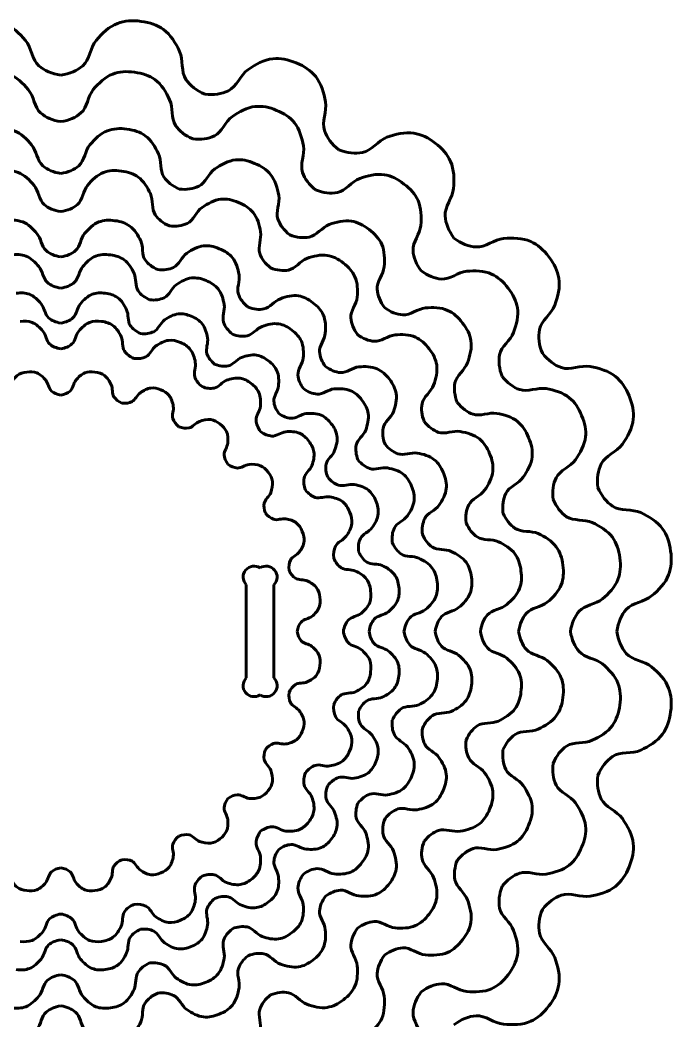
# Model space of a CAD drawing. Header units: millimetres. Extents: x -62 to 553, y -34 to 392.
# Drawn here: x 458.7 to 553.3, y 47.9 to 193 of the extents above; entities that cross this region are included whole.
import ezdxf

# ---------------------------------------------------------------- set-up
doc = ezdxf.new("R2010")
doc.units = ezdxf.units.MM
doc.linetypes.add('K5LT32768', pattern=[0])

msp = doc.modelspace()

# ---------------------------------------------------------------- linework, layer by layer
at = {"color": 30, "linetype": 'K5LT32768', "lineweight": 60, "true_color": 0xff8000}
for p, q in [((491.54, 97.615), (491.54, 111.125)), ((495.54, 111.125), (495.54, 97.615))]:
    msp.add_line(p, q, dxfattribs=at)
for centre, start, end in [((492.662, 112.248), 56.4451, 225), ((494.417, 112.248), 315, 123.5549), ((492.662, 96.493), 135, 303.5549), ((494.417, 96.493), 236.4451, 45)]:
    msp.add_arc(centre, 1.588, start, end, dxfattribs=at)
for points in [[(464.624, 185.041), (463.323, 185.238), (462.26, 185.693), (461.433, 186.406), (460.441, 187.263), (460.357, 189.048), (459.484, 190.093), (458.658, 191.08), (457.584, 192.12), (456.407, 192.56), (455.379, 192.945), (454.234, 193.044), (452.976, 192.84)], [(464.624, 185.041), (465.924, 185.238), (466.988, 185.693), (467.814, 186.406), (468.807, 187.263), (468.891, 189.048), (469.764, 190.093), (470.59, 191.08), (471.663, 192.12), (472.841, 192.56), (473.868, 192.945), (475.013, 193.044), (476.271, 192.84)], [(485.503, 182.292), (484.297, 182.819), (483.388, 183.534), (482.775, 184.437), (482.037, 185.521), (482.419, 187.267), (481.845, 188.502), (481.303, 189.67), (480.536, 190.952), (479.512, 191.682), (478.619, 192.319), (477.539, 192.712), (476.271, 192.84)], [(485.503, 182.292), (486.81, 182.146), (487.955, 182.311), (488.938, 182.785), (490.118, 183.356), (490.661, 185.059), (491.775, 185.841), (492.829, 186.582), (494.134, 187.308), (495.386, 187.429), (496.478, 187.534), (497.61, 187.334), (498.772, 186.811)], [(504.959, 174.233), (503.931, 175.054), (503.238, 175.98), (502.879, 177.011), (502.447, 178.249), (503.268, 179.837), (503.033, 181.178), (502.812, 182.446), (502.402, 183.883), (501.603, 184.854), (500.905, 185.7), (499.963, 186.359), (498.772, 186.811)], [(464.624, 178.313), (463.431, 178.494), (462.457, 178.911), (461.7, 179.564), (460.79, 180.35), (460.713, 181.986), (459.912, 182.943), (459.155, 183.849), (458.171, 184.802), (457.092, 185.205), (456.15, 185.557), (455.101, 185.649), (453.948, 185.462)], [(464.624, 178.313), (465.816, 178.494), (466.791, 178.911), (467.548, 179.564), (468.458, 180.35), (468.535, 181.986), (469.335, 182.943), (470.092, 183.849), (471.076, 184.802), (472.155, 185.205), (473.097, 185.557), (474.147, 185.649), (475.3, 185.462)], [(483.762, 175.793), (482.657, 176.277), (481.823, 176.932), (481.261, 177.759), (480.585, 178.753), (480.934, 180.354), (480.409, 181.485), (479.912, 182.556), (479.208, 183.731), (478.27, 184.4), (477.452, 184.984), (476.462, 185.344), (475.3, 185.462)], [(483.762, 175.793), (484.96, 175.66), (486.009, 175.81), (486.91, 176.245), (487.992, 176.768), (488.49, 178.329), (489.511, 179.047), (490.476, 179.725), (491.673, 180.391), (492.82, 180.501), (493.821, 180.598), (494.859, 180.414), (495.924, 179.935)], [(501.595, 168.407), (500.653, 169.159), (500.017, 170.008), (499.688, 170.952), (499.293, 172.087), (500.045, 173.543), (499.83, 174.772), (499.627, 175.935), (499.252, 177.252), (498.519, 178.141), (497.879, 178.917), (497.016, 179.521), (495.924, 179.935)], [(464.624, 170.789), (463.553, 170.952), (462.677, 171.326), (461.997, 171.913), (461.18, 172.618), (461.111, 174.089), (460.392, 174.948), (459.712, 175.761), (458.828, 176.617), (457.858, 176.98), (457.012, 177.296), (456.07, 177.378), (455.034, 177.21)], [(464.624, 170.789), (465.695, 170.952), (466.57, 171.326), (467.25, 171.913), (468.068, 172.618), (468.137, 174.089), (468.856, 174.948), (469.536, 175.761), (470.419, 176.617), (471.389, 176.98), (472.235, 177.296), (473.178, 177.378), (474.213, 177.21)], [(481.814, 168.526), (480.822, 168.96), (480.073, 169.549), (479.568, 170.292), (478.961, 171.184), (479.275, 172.622), (478.803, 173.639), (478.357, 174.6), (477.724, 175.656), (476.882, 176.257), (476.146, 176.781), (475.257, 177.105), (474.213, 177.21)], [(504.959, 174.233), (506.184, 173.754), (507.333, 173.616), (508.405, 173.82), (509.693, 174.066), (510.658, 175.57), (511.936, 176.038), (513.145, 176.48), (514.595, 176.844), (515.835, 176.637), (516.917, 176.455), (517.958, 175.969), (518.946, 175.164)], [(521.667, 161.413), (520.886, 162.472), (520.456, 163.546), (520.376, 164.634), (520.28, 165.942), (521.483, 167.264), (521.604, 168.62), (521.718, 169.902), (521.695, 171.396), (521.173, 172.54), (520.718, 173.539), (519.979, 174.419), (518.946, 175.164)], [(481.814, 168.526), (482.891, 168.406), (483.833, 168.541), (484.642, 168.932), (485.614, 169.402), (486.061, 170.804), (486.978, 171.448), (487.846, 172.058), (488.921, 172.656), (489.951, 172.755), (490.851, 172.842), (491.782, 172.677), (492.739, 172.246)], [(497.833, 161.891), (496.987, 162.567), (496.416, 163.329), (496.12, 164.177), (495.765, 165.197), (496.441, 166.505), (496.248, 167.609), (496.065, 168.653), (495.728, 169.836), (495.07, 170.635), (494.495, 171.332), (493.72, 171.874), (492.739, 172.246)], [(464.624, 165.25), (463.642, 165.399), (462.84, 165.742), (462.216, 166.28), (461.467, 166.927), (461.404, 168.274), (460.745, 169.062), (460.121, 169.807), (459.311, 170.592), (458.423, 170.924), (457.647, 171.214), (456.783, 171.289), (455.834, 171.136)], [(464.624, 165.25), (465.605, 165.399), (466.408, 165.742), (467.031, 166.28), (467.78, 166.927), (467.844, 168.274), (468.503, 169.062), (469.126, 169.807), (469.936, 170.592), (470.825, 170.924), (471.6, 171.214), (472.464, 171.289), (473.414, 171.136)], [(480.38, 163.175), (479.471, 163.573), (478.785, 164.113), (478.322, 164.794), (477.765, 165.612), (478.053, 166.93), (477.62, 167.862), (477.211, 168.743), (476.632, 169.711), (475.859, 170.262), (475.185, 170.742), (474.37, 171.039), (473.414, 171.136)], [(501.595, 168.407), (502.718, 167.967), (503.771, 167.841), (504.753, 168.028), (505.934, 168.253), (506.819, 169.632), (507.99, 170.061), (509.099, 170.466), (510.427, 170.8), (511.564, 170.609), (512.556, 170.444), (513.51, 169.998), (514.415, 169.26)], [(516.909, 156.656), (516.194, 157.627), (515.8, 158.611), (515.726, 159.608), (515.638, 160.807), (516.741, 162.018), (516.852, 163.261), (516.957, 164.437), (516.935, 165.806), (516.457, 166.855), (516.04, 167.77), (515.362, 168.577), (514.415, 169.26)], [(480.38, 163.175), (481.367, 163.065), (482.231, 163.189), (482.973, 163.547), (483.864, 163.978), (484.274, 165.263), (485.114, 165.854), (485.909, 166.412), (486.895, 166.961), (487.839, 167.052), (488.663, 167.131), (489.517, 166.98), (490.394, 166.586)], [(495.063, 157.093), (494.288, 157.713), (493.765, 158.412), (493.494, 159.19), (493.168, 160.124), (493.787, 161.323), (493.61, 162.334), (493.443, 163.292), (493.134, 164.376), (492.53, 165.108), (492.004, 165.747), (491.293, 166.244), (490.394, 166.586)], [(464.624, 158.688), (463.748, 158.821), (463.032, 159.128), (462.476, 159.608), (461.807, 160.185), (461.751, 161.387), (461.163, 162.09), (460.607, 162.755), (459.884, 163.455), (459.091, 163.752), (458.399, 164.01), (457.628, 164.077), (456.781, 163.94)], [(464.624, 158.688), (465.5, 158.821), (466.216, 159.128), (466.772, 159.608), (467.44, 160.185), (467.497, 161.387), (468.085, 162.09), (468.641, 162.755), (469.364, 163.455), (470.157, 163.752), (470.848, 164.01), (471.619, 164.077), (472.466, 163.94)], [(478.682, 156.838), (477.871, 157.193), (477.258, 157.674), (476.845, 158.282), (476.349, 159.012), (476.606, 160.188), (476.22, 161.019), (475.855, 161.805), (475.338, 162.668), (474.648, 163.16), (474.047, 163.589), (473.32, 163.853), (472.466, 163.94)], [(497.833, 161.891), (498.842, 161.496), (499.787, 161.383), (500.67, 161.551), (501.73, 161.753), (502.525, 162.992), (503.578, 163.377), (504.573, 163.741), (505.767, 164.04), (506.788, 163.869), (507.679, 163.72), (508.536, 163.32), (509.349, 162.657)], [(511.589, 151.335), (510.947, 152.208), (510.592, 153.092), (510.527, 153.988), (510.447, 155.064), (511.438, 156.153), (511.537, 157.269), (511.632, 158.325), (511.612, 159.555), (511.183, 160.497), (510.808, 161.319), (510.2, 162.043), (509.349, 162.657)], [(521.667, 161.413), (522.726, 160.633), (523.8, 160.203), (524.888, 160.123), (526.195, 160.026), (527.517, 161.23), (528.873, 161.35), (530.156, 161.465), (531.65, 161.441), (532.794, 160.92), (533.792, 160.465), (534.672, 159.726), (535.417, 158.692)], [(478.682, 156.838), (479.563, 156.739), (480.334, 156.85), (480.995, 157.17), (481.79, 157.554), (482.156, 158.7), (482.906, 159.227), (483.615, 159.726), (484.494, 160.215), (485.337, 160.296), (486.072, 160.367), (486.834, 160.232), (487.617, 159.88)], [(491.783, 151.411), (491.091, 151.964), (490.624, 152.588), (490.382, 153.281), (490.092, 154.115), (490.644, 155.185), (490.486, 156.087), (490.337, 156.941), (490.061, 157.909), (489.523, 158.562), (489.053, 159.132), (488.419, 159.576), (487.617, 159.88)], [(464.624, 154.158), (463.821, 154.28), (463.165, 154.561), (462.655, 155.001), (462.042, 155.53), (461.99, 156.632), (461.451, 157.276), (460.942, 157.886), (460.279, 158.527), (459.552, 158.799), (458.918, 159.036), (458.212, 159.098), (457.435, 158.972)], [(464.624, 154.158), (465.427, 154.28), (466.083, 154.561), (466.593, 155.001), (467.205, 155.53), (467.257, 156.632), (467.796, 157.276), (468.306, 157.886), (468.968, 158.527), (469.695, 158.799), (470.329, 159.036), (471.036, 159.098), (471.812, 158.972)], [(477.51, 152.462), (476.766, 152.787), (476.205, 153.228), (475.826, 153.785), (475.371, 154.455), (475.606, 155.532), (475.253, 156.294), (474.918, 157.015), (474.444, 157.806), (473.812, 158.257), (473.261, 158.65), (472.595, 158.892), (471.812, 158.972)], [(495.063, 157.093), (495.988, 156.732), (496.855, 156.628), (497.664, 156.782), (498.636, 156.967), (499.364, 158.103), (500.329, 158.455), (501.241, 158.789), (502.335, 159.064), (503.271, 158.907), (504.088, 158.771), (504.874, 158.404), (505.619, 157.796)], [(534.487, 144.706), (534.007, 145.931), (533.87, 147.079), (534.074, 148.151), (534.319, 149.439), (535.824, 150.404), (536.291, 151.683), (536.734, 152.892), (537.098, 154.341), (536.89, 155.581), (536.709, 156.664), (536.223, 157.705), (535.417, 158.692)], [(507.672, 147.419), (507.083, 148.218), (506.759, 149.028), (506.698, 149.85), (506.626, 150.836), (507.534, 151.834), (507.625, 152.857), (507.711, 153.825), (507.693, 154.952), (507.3, 155.816), (506.956, 156.569), (506.399, 157.233), (505.619, 157.796)], [(477.51, 152.462), (478.317, 152.372), (479.023, 152.473), (479.63, 152.766), (480.358, 153.118), (480.694, 154.169), (481.381, 154.652), (482.031, 155.109), (482.837, 155.558), (483.61, 155.632), (484.284, 155.697), (484.982, 155.573), (485.699, 155.251)], [(516.909, 156.656), (517.88, 155.941), (518.864, 155.546), (519.862, 155.473), (521.06, 155.385), (522.272, 156.487), (523.515, 156.598), (524.69, 156.703), (526.06, 156.681), (527.108, 156.203), (528.024, 155.786), (528.83, 155.109), (529.513, 154.162)], [(489.518, 147.488), (488.883, 147.995), (488.455, 148.566), (488.234, 149.202), (487.968, 149.966), (488.474, 150.947), (488.329, 151.774), (488.193, 152.557), (487.94, 153.444), (487.446, 154.043), (487.016, 154.565), (486.434, 154.972), (485.699, 155.251)], [(528.66, 141.342), (528.221, 142.465), (528.094, 143.517), (528.282, 144.5), (528.507, 145.68), (529.886, 146.565), (530.314, 147.737), (530.72, 148.845), (531.053, 150.174), (530.863, 151.31), (530.697, 152.302), (530.251, 153.257), (529.513, 154.162)], [(464.624, 149.092), (463.903, 149.202), (463.313, 149.454), (462.855, 149.849), (462.305, 150.324), (462.258, 151.314), (461.774, 151.893), (461.316, 152.44), (460.721, 153.017), (460.068, 153.261), (459.499, 153.474), (458.864, 153.529), (458.167, 153.416)], [(464.624, 149.092), (465.345, 149.202), (465.934, 149.454), (466.392, 149.849), (466.943, 150.324), (466.989, 151.314), (467.473, 151.893), (467.931, 152.44), (468.526, 153.017), (469.179, 153.261), (469.749, 153.474), (470.383, 153.529), (471.081, 153.416)], [(476.199, 147.568), (475.53, 147.861), (475.026, 148.257), (474.686, 148.757), (474.277, 149.358), (474.489, 150.327), (474.171, 151.011), (473.87, 151.658), (473.445, 152.369), (472.877, 152.774), (472.382, 153.127), (471.783, 153.345), (471.081, 153.416)], [(491.783, 151.411), (492.608, 151.088), (493.381, 150.996), (494.103, 151.133), (494.97, 151.299), (495.62, 152.312), (496.481, 152.626), (497.295, 152.924), (498.271, 153.169), (499.106, 153.03), (499.835, 152.908), (500.536, 152.58), (501.2, 152.038)], [(503.033, 142.779), (502.507, 143.492), (502.218, 144.215), (502.164, 144.948), (502.099, 145.828), (502.909, 146.719), (502.99, 147.631), (503.067, 148.495), (503.051, 149.501), (502.7, 150.271), (502.394, 150.944), (501.896, 151.536), (501.2, 152.038)], [(511.589, 151.335), (512.461, 150.693), (513.345, 150.339), (514.241, 150.273), (515.318, 150.194), (516.406, 151.184), (517.522, 151.284), (518.578, 151.378), (519.808, 151.359), (520.75, 150.929), (521.572, 150.555), (522.297, 149.946), (522.91, 149.095)], [(476.199, 147.568), (476.923, 147.487), (477.558, 147.579), (478.103, 147.842), (478.757, 148.158), (479.058, 149.102), (479.676, 149.536), (480.26, 149.946), (480.984, 150.349), (481.678, 150.416), (482.283, 150.474), (482.91, 150.363), (483.555, 150.074)], [(486.985, 143.101), (486.415, 143.556), (486.031, 144.069), (485.832, 144.64), (485.592, 145.327), (486.047, 146.207), (485.917, 146.951), (485.794, 147.654), (485.567, 148.451), (485.124, 148.988), (484.737, 149.458), (484.215, 149.823), (483.555, 150.074)], [(464.624, 145.362), (463.963, 145.463), (463.422, 145.694), (463.003, 146.056), (462.498, 146.491), (462.456, 147.399), (462.012, 147.929), (461.592, 148.431), (461.047, 148.96), (460.448, 149.183), (459.926, 149.379), (459.344, 149.429), (458.705, 149.326)], [(464.624, 145.362), (465.285, 145.463), (465.825, 145.694), (466.245, 146.056), (466.749, 146.491), (466.792, 147.399), (467.236, 147.929), (467.655, 148.431), (468.201, 148.96), (468.799, 149.183), (469.321, 149.379), (469.903, 149.429), (470.542, 149.326)], [(475.233, 143.966), (474.621, 144.234), (474.159, 144.597), (473.847, 145.055), (473.472, 145.606), (473.666, 146.494), (473.375, 147.121), (473.099, 147.715), (472.709, 148.366), (472.189, 148.737), (471.735, 149.061), (471.186, 149.26), (470.542, 149.326)], [(489.518, 147.488), (490.274, 147.192), (490.983, 147.107), (491.644, 147.233), (492.439, 147.385), (493.035, 148.313), (493.824, 148.602), (494.57, 148.875), (495.465, 149.099), (496.23, 148.971), (496.898, 148.86), (497.541, 148.56), (498.15, 148.062)], [(522.144, 137.58), (521.749, 138.588), (521.636, 139.534), (521.804, 140.416), (522.006, 141.477), (523.245, 142.272), (523.63, 143.324), (523.994, 144.32), (524.294, 145.513), (524.123, 146.534), (523.974, 147.425), (523.574, 148.282), (522.91, 149.095)], [(499.829, 139.576), (499.348, 140.23), (499.082, 140.892), (499.033, 141.564), (498.973, 142.371), (499.716, 143.187), (499.791, 144.023), (499.861, 144.815), (499.847, 145.737), (499.525, 146.443), (499.244, 147.059), (498.788, 147.602), (498.15, 148.062)], [(507.672, 147.419), (508.472, 146.83), (509.282, 146.505), (510.103, 146.445), (511.09, 146.372), (512.087, 147.28), (513.111, 147.371), (514.078, 147.458), (515.206, 147.44), (516.069, 147.046), (516.823, 146.703), (517.487, 146.145), (518.049, 145.365)], [(475.233, 143.966), (475.898, 143.891), (476.479, 143.975), (476.979, 144.216), (477.579, 144.506), (477.855, 145.371), (478.421, 145.769), (478.956, 146.145), (479.619, 146.514), (480.255, 146.576), (480.81, 146.629), (481.385, 146.527), (481.976, 146.262)], [(485.12, 139.871), (484.598, 140.288), (484.245, 140.758), (484.063, 141.282), (483.844, 141.911), (484.26, 142.718), (484.141, 143.399), (484.029, 144.044), (483.821, 144.774), (483.414, 145.267), (483.06, 145.697), (482.581, 146.032), (481.976, 146.262)], [(517.347, 134.81), (516.985, 135.735), (516.881, 136.601), (517.035, 137.41), (517.221, 138.382), (518.356, 139.111), (518.709, 140.075), (519.043, 140.988), (519.317, 142.082), (519.161, 143.018), (519.024, 143.834), (518.657, 144.62), (518.049, 145.365)], [(486.985, 143.101), (487.664, 142.835), (488.301, 142.759), (488.895, 142.872), (489.609, 143.008), (490.144, 143.842), (490.853, 144.101), (491.523, 144.346), (492.327, 144.548), (493.014, 144.433), (493.614, 144.333), (494.191, 144.063), (494.739, 143.617)], [(534.487, 144.706), (535.308, 143.678), (536.234, 142.984), (537.264, 142.625), (538.502, 142.194), (540.091, 143.014), (541.431, 142.78), (542.7, 142.559), (544.137, 142.149), (545.107, 141.349), (545.954, 140.651), (546.612, 139.71), (547.065, 138.518)], [(496.247, 135.993), (495.814, 136.581), (495.576, 137.176), (495.532, 137.779), (495.478, 138.504), (496.145, 139.237), (496.212, 139.989), (496.276, 140.7), (496.263, 141.528), (495.973, 142.162), (495.721, 142.716), (495.312, 143.203), (494.739, 143.617)], [(503.033, 142.779), (503.746, 142.254), (504.469, 141.964), (505.202, 141.91), (506.082, 141.845), (506.972, 142.656), (507.885, 142.737), (508.748, 142.814), (509.755, 142.798), (510.525, 142.447), (511.197, 142.14), (511.79, 141.643), (512.291, 140.947)], [(455.75, 137.487), (456.262, 137.711), (456.649, 138.015), (456.91, 138.398), (457.223, 138.859), (457.061, 139.601), (457.304, 140.126), (457.535, 140.622), (457.861, 141.167), (458.296, 141.478), (458.676, 141.748), (459.135, 141.915), (459.674, 141.97)], [(464.624, 138.655), (464.071, 138.739), (463.619, 138.933), (463.268, 139.235), (462.846, 139.6), (462.81, 140.358), (462.439, 140.802), (462.088, 141.222), (461.632, 141.664), (461.131, 141.851), (460.695, 142.014), (460.208, 142.057), (459.674, 141.97)], [(464.624, 138.655), (465.177, 138.739), (465.628, 138.933), (465.98, 139.235), (466.401, 139.6), (466.437, 140.358), (466.808, 140.802), (467.159, 141.222), (467.615, 141.664), (468.116, 141.851), (468.553, 142.014), (469.039, 142.057), (469.574, 141.97)], [(473.497, 137.487), (472.985, 137.711), (472.599, 138.015), (472.338, 138.398), (472.025, 138.859), (472.187, 139.601), (471.943, 140.126), (471.712, 140.622), (471.386, 141.167), (470.951, 141.478), (470.572, 141.748), (470.113, 141.915), (469.574, 141.97)], [(485.12, 139.871), (485.742, 139.627), (486.326, 139.557), (486.871, 139.661), (487.525, 139.786), (488.016, 140.55), (488.665, 140.788), (489.28, 141.012), (490.016, 141.197), (490.646, 141.092), (491.196, 141), (491.725, 140.753), (492.227, 140.343)], [(511.665, 131.529), (511.342, 132.354), (511.249, 133.128), (511.387, 133.849), (511.552, 134.717), (512.565, 135.367), (512.88, 136.227), (513.178, 137.041), (513.423, 138.017), (513.283, 138.852), (513.161, 139.581), (512.834, 140.282), (512.291, 140.947)], [(528.66, 141.342), (529.413, 140.399), (530.262, 139.764), (531.206, 139.435), (532.341, 139.039), (533.797, 139.791), (535.026, 139.577), (536.188, 139.374), (537.505, 138.998), (538.395, 138.265), (539.171, 137.625), (539.774, 136.762), (540.189, 135.67)], [(473.497, 137.487), (474.053, 137.425), (474.54, 137.495), (474.957, 137.697), (475.459, 137.939), (475.69, 138.663), (476.163, 138.995), (476.611, 139.31), (477.166, 139.619), (477.698, 139.67), (478.162, 139.715), (478.643, 139.63), (479.137, 139.408)], [(481.766, 134.062), (481.329, 134.411), (481.035, 134.804), (480.882, 135.242), (480.699, 135.769), (481.047, 136.444), (480.948, 137.013), (480.854, 137.553), (480.68, 138.163), (480.34, 138.576), (480.043, 138.935), (479.643, 139.215), (479.137, 139.408)], [(493.61, 133.356), (493.213, 133.894), (492.995, 134.44), (492.954, 134.993), (492.905, 135.657), (493.516, 136.329), (493.578, 137.018), (493.636, 137.67), (493.624, 138.429), (493.359, 139.01), (493.128, 139.518), (492.752, 139.965), (492.227, 140.343)], [(499.829, 139.576), (500.483, 139.094), (501.146, 138.829), (501.817, 138.779), (502.624, 138.72), (503.44, 139.463), (504.277, 139.537), (505.068, 139.608), (505.991, 139.593), (506.697, 139.271), (507.313, 138.99), (507.856, 138.534), (508.316, 137.896)], [(542.546, 125.249), (542.4, 126.557), (542.564, 127.702), (543.039, 128.684), (543.609, 129.865), (545.312, 130.408), (546.095, 131.522), (546.835, 132.575), (547.562, 133.881), (547.682, 135.133), (547.787, 136.225), (547.587, 137.356), (547.065, 138.518)], [(507.742, 129.264), (507.446, 130.02), (507.361, 130.729), (507.487, 131.391), (507.638, 132.186), (508.567, 132.781), (508.855, 133.57), (509.128, 134.317), (509.353, 135.211), (509.225, 135.977), (509.113, 136.644), (508.813, 137.287), (508.316, 137.896)], [(522.144, 137.58), (522.82, 136.733), (523.583, 136.163), (524.431, 135.867), (525.45, 135.512), (526.758, 136.187), (527.862, 135.994), (528.906, 135.812), (530.09, 135.475), (530.888, 134.816), (531.585, 134.242), (532.128, 133.466), (532.5, 132.485)], [(481.766, 134.062), (482.287, 133.858), (482.775, 133.8), (483.231, 133.886), (483.778, 133.991), (484.188, 134.63), (484.732, 134.829), (485.245, 135.017), (485.861, 135.172), (486.388, 135.083), (486.848, 135.006), (487.291, 134.8), (487.71, 134.457)], [(496.247, 135.993), (496.834, 135.561), (497.43, 135.322), (498.033, 135.278), (498.758, 135.225), (499.491, 135.892), (500.242, 135.959), (500.953, 136.022), (501.781, 136.009), (502.416, 135.72), (502.969, 135.468), (503.457, 135.058), (503.87, 134.485)], [(536.047, 123.508), (535.913, 124.706), (536.064, 125.756), (536.499, 126.656), (537.022, 127.739), (538.583, 128.236), (539.3, 129.257), (539.979, 130.223), (540.644, 131.42), (540.755, 132.567), (540.851, 133.568), (540.668, 134.605), (540.189, 135.67)], [(488.867, 128.613), (488.535, 129.064), (488.353, 129.52), (488.318, 129.982), (488.278, 130.538), (488.789, 131.1), (488.84, 131.676), (488.889, 132.221), (488.879, 132.856), (488.657, 133.342), (488.464, 133.767), (488.15, 134.141), (487.71, 134.457)], [(503.354, 126.731), (503.088, 127.41), (503.012, 128.047), (503.125, 128.641), (503.261, 129.355), (504.095, 129.891), (504.355, 130.599), (504.6, 131.27), (504.802, 132.073), (504.687, 132.761), (504.586, 133.36), (504.317, 133.938), (503.87, 134.485)], [(517.347, 134.81), (517.967, 134.034), (518.665, 133.511), (519.443, 133.24), (520.377, 132.915), (521.576, 133.533), (522.588, 133.357), (523.545, 133.19), (524.63, 132.88), (525.362, 132.277), (526.001, 131.75), (526.498, 131.04), (526.839, 130.141)], [(493.61, 133.356), (494.148, 132.96), (494.694, 132.741), (495.246, 132.7), (495.911, 132.651), (496.583, 133.263), (497.272, 133.324), (497.923, 133.382), (498.682, 133.37), (499.264, 133.105), (499.771, 132.874), (500.218, 132.499), (500.597, 131.973)], [(528.779, 121.561), (528.659, 122.637), (528.795, 123.58), (529.185, 124.389), (529.655, 125.361), (531.057, 125.808), (531.702, 126.725), (532.311, 127.592), (532.909, 128.667), (533.008, 129.698), (533.095, 130.597), (532.93, 131.529), (532.5, 132.485)], [(500.124, 124.866), (499.88, 125.489), (499.81, 126.072), (499.914, 126.617), (500.039, 127.272), (500.803, 127.762), (501.041, 128.412), (501.266, 129.026), (501.451, 129.763), (501.345, 130.393), (501.253, 130.943), (501.006, 131.472), (500.597, 131.973)], [(511.665, 131.529), (512.218, 130.837), (512.841, 130.37), (513.535, 130.129), (514.369, 129.838), (515.438, 130.39), (516.341, 130.233), (517.195, 130.084), (518.163, 129.808), (518.816, 129.269), (519.386, 128.799), (519.829, 128.165), (520.134, 127.363)], [(507.742, 129.264), (508.248, 128.63), (508.82, 128.202), (509.456, 127.98), (510.22, 127.714), (511.2, 128.22), (512.028, 128.076), (512.81, 127.939), (513.697, 127.686), (514.296, 127.193), (514.819, 126.762), (515.225, 126.181), (515.504, 125.446)], [(523.429, 120.127), (523.319, 121.114), (523.443, 121.978), (523.801, 122.719), (524.231, 123.61), (525.517, 124.02), (526.107, 124.861), (526.666, 125.655), (527.214, 126.641), (527.305, 127.586), (527.385, 128.41), (527.233, 129.264), (526.839, 130.141)], [(488.867, 128.613), (489.317, 128.282), (489.773, 128.099), (490.236, 128.065), (490.792, 128.024), (491.353, 128.535), (491.93, 128.587), (492.475, 128.635), (493.11, 128.625), (493.596, 128.404), (494.02, 128.21), (494.394, 127.896), (494.711, 127.457)], [(494.315, 121.513), (494.112, 122.033), (494.053, 122.522), (494.14, 122.977), (494.244, 123.524), (494.884, 123.935), (495.082, 124.478), (495.271, 124.992), (495.425, 125.608), (495.337, 126.135), (495.26, 126.595), (495.053, 127.037), (494.711, 127.457)], [(503.354, 126.731), (503.809, 126.161), (504.323, 125.777), (504.894, 125.578), (505.58, 125.339), (506.461, 125.793), (507.204, 125.664), (507.907, 125.541), (508.704, 125.314), (509.242, 124.87), (509.711, 124.484), (510.076, 123.962), (510.327, 123.301)], [(517.091, 118.429), (516.993, 119.309), (517.104, 120.08), (517.423, 120.742), (517.807, 121.537), (518.954, 121.902), (519.481, 122.652), (519.979, 123.361), (520.468, 124.241), (520.55, 125.083), (520.62, 125.819), (520.486, 126.581), (520.134, 127.363)], [(500.124, 124.866), (500.541, 124.344), (501.012, 123.992), (501.535, 123.809), (502.165, 123.59), (502.972, 124.007), (503.653, 123.888), (504.297, 123.775), (505.028, 123.567), (505.521, 123.161), (505.951, 122.806), (506.286, 122.328), (506.515, 121.722)], [(512.715, 117.256), (512.625, 118.063), (512.727, 118.77), (513.02, 119.376), (513.372, 120.105), (514.423, 120.44), (514.906, 121.127), (515.363, 121.778), (515.811, 122.584), (515.885, 123.356), (515.95, 124.03), (515.827, 124.728), (515.504, 125.446)], [(542.546, 125.249), (543.073, 124.044), (543.788, 123.135), (544.69, 122.521), (545.774, 121.784), (547.521, 122.165), (548.756, 121.592), (549.923, 121.05), (551.205, 120.282), (551.936, 119.258), (552.573, 118.365), (552.965, 117.285), (553.094, 116.017)], [(536.047, 123.508), (536.53, 122.403), (537.186, 121.57), (538.013, 121.007), (539.006, 120.332), (540.607, 120.681), (541.739, 120.156), (542.809, 119.659), (543.984, 118.955), (544.654, 118.017), (545.238, 117.198), (545.597, 116.208), (545.715, 115.046)], [(507.822, 115.945), (507.741, 116.67), (507.832, 117.305), (508.095, 117.849), (508.412, 118.504), (509.356, 118.805), (509.789, 119.422), (510.2, 120.006), (510.603, 120.73), (510.669, 121.424), (510.728, 122.03), (510.617, 122.657), (510.327, 123.301)], [(494.315, 121.513), (494.665, 121.076), (495.058, 120.781), (495.496, 120.629), (496.022, 120.445), (496.697, 120.794), (497.267, 120.694), (497.806, 120.6), (498.417, 120.426), (498.829, 120.086), (499.189, 119.79), (499.469, 119.389), (499.661, 118.883)], [(504.219, 114.98), (504.145, 115.644), (504.229, 116.226), (504.47, 116.725), (504.76, 117.325), (505.625, 117.601), (506.023, 118.167), (506.399, 118.702), (506.768, 119.366), (506.829, 120.002), (506.883, 120.557), (506.781, 121.132), (506.515, 121.722)], [(528.779, 121.561), (529.214, 120.568), (529.802, 119.82), (530.545, 119.314), (531.438, 118.708), (532.876, 119.021), (533.892, 118.549), (534.854, 118.103), (535.909, 117.471), (536.51, 116.628), (537.035, 115.893), (537.358, 115.004), (537.464, 113.96)], [(523.429, 120.127), (523.827, 119.217), (524.366, 118.531), (525.047, 118.068), (525.866, 117.512), (527.183, 117.799), (528.115, 117.367), (528.997, 116.958), (529.964, 116.378), (530.515, 115.606), (530.996, 114.932), (531.292, 114.117), (531.389, 113.16)], [(497.741, 113.244), (497.678, 113.8), (497.748, 114.286), (497.95, 114.704), (498.193, 115.205), (498.916, 115.436), (499.249, 115.91), (499.564, 116.357), (499.872, 116.912), (499.924, 117.444), (499.968, 117.908), (499.883, 118.389), (499.661, 118.883)], [(517.091, 118.429), (517.446, 117.617), (517.928, 117.005), (518.535, 116.592), (519.265, 116.095), (520.441, 116.352), (521.272, 115.966), (522.059, 115.601), (522.922, 115.084), (523.414, 114.395), (523.843, 113.793), (524.107, 113.066), (524.193, 112.213)], [(512.715, 117.256), (513.041, 116.512), (513.482, 115.951), (514.039, 115.573), (514.708, 115.118), (515.786, 115.353), (516.548, 114.999), (517.269, 114.664), (518.06, 114.191), (518.511, 113.559), (518.904, 113.008), (519.146, 112.341), (519.225, 111.559)], [(504.219, 114.98), (504.487, 114.367), (504.85, 113.905), (505.309, 113.593), (505.86, 113.219), (506.747, 113.413), (507.375, 113.121), (507.968, 112.846), (508.62, 112.456), (508.991, 111.935), (509.314, 111.482), (509.514, 110.933), (509.579, 110.289)], [(507.822, 115.945), (508.114, 115.277), (508.511, 114.773), (509.011, 114.433), (509.612, 114.024), (510.58, 114.235), (511.265, 113.917), (511.912, 113.617), (512.623, 113.191), (513.027, 112.624), (513.381, 112.129), (513.598, 111.53), (513.669, 110.827)], [(538.567, 104.37), (538.747, 105.562), (539.165, 106.537), (539.818, 107.294), (540.603, 108.204), (542.24, 108.281), (543.197, 109.082), (544.102, 109.839), (545.055, 110.822), (545.459, 111.902), (545.811, 112.844), (545.902, 113.893), (545.715, 115.046)], [(545.294, 104.37), (545.492, 105.671), (545.947, 106.734), (546.66, 107.56), (547.516, 108.553), (549.302, 108.637), (550.346, 109.51), (551.334, 110.336), (552.373, 111.41), (552.814, 112.587), (553.198, 113.615), (553.298, 114.76), (553.094, 116.017)], [(497.741, 113.244), (497.965, 112.732), (498.268, 112.345), (498.652, 112.084), (499.113, 111.771), (499.855, 111.933), (500.38, 111.689), (500.876, 111.459), (501.421, 111.133), (501.731, 110.698), (502.002, 110.318), (502.169, 109.859), (502.223, 109.32)], [(531.043, 104.37), (531.205, 105.441), (531.58, 106.317), (532.167, 106.997), (532.872, 107.814), (534.342, 107.883), (535.202, 108.602), (536.015, 109.282), (536.871, 110.166), (537.234, 111.136), (537.55, 111.982), (537.632, 112.924), (537.464, 113.96)], [(518.942, 104.37), (519.075, 105.246), (519.381, 105.962), (519.861, 106.518), (520.438, 107.187), (521.64, 107.243), (522.343, 107.831), (523.008, 108.387), (523.709, 109.11), (524.005, 109.903), (524.264, 110.595), (524.331, 111.366), (524.193, 112.213)], [(525.503, 104.37), (525.652, 105.352), (525.996, 106.154), (526.534, 106.778), (527.18, 107.527), (528.528, 107.59), (529.316, 108.249), (530.061, 108.872), (530.846, 109.683), (531.178, 110.571), (531.468, 111.347), (531.543, 112.211), (531.389, 113.16)], [(509.346, 104.37), (509.455, 105.091), (509.707, 105.681), (510.103, 106.139), (510.578, 106.689), (511.567, 106.736), (512.146, 107.22), (512.694, 107.678), (513.27, 108.273), (513.514, 108.926), (513.727, 109.495), (513.783, 110.13), (513.669, 110.827)], [(514.412, 104.37), (514.534, 105.173), (514.815, 105.829), (515.254, 106.339), (515.783, 106.952), (516.885, 107.004), (517.53, 107.542), (518.139, 108.052), (518.781, 108.715), (519.053, 109.442), (519.29, 110.076), (519.351, 110.782), (519.225, 111.559)], [(498.909, 104.37), (498.993, 104.923), (499.186, 105.375), (499.489, 105.726), (499.853, 106.148), (500.612, 106.184), (501.056, 106.555), (501.475, 106.906), (501.917, 107.362), (502.104, 107.862), (502.268, 108.299), (502.31, 108.786), (502.223, 109.32)], [(505.616, 104.37), (505.716, 105.031), (505.948, 105.572), (506.31, 105.991), (506.745, 106.496), (507.652, 106.538), (508.183, 106.982), (508.685, 107.402), (509.213, 107.947), (509.437, 108.546), (509.632, 109.068), (509.683, 109.65), (509.579, 110.289)], [(498.909, 104.37), (498.993, 103.817), (499.186, 103.365), (499.489, 103.014), (499.853, 102.592), (500.612, 102.557), (501.056, 102.186), (501.475, 101.835), (501.917, 101.378), (502.104, 100.878), (502.268, 100.441), (502.31, 99.955), (502.223, 99.42)], [(505.616, 104.37), (505.716, 103.709), (505.948, 103.169), (506.31, 102.749), (506.745, 102.245), (507.652, 102.202), (508.183, 101.758), (508.685, 101.339), (509.213, 100.793), (509.437, 100.195), (509.632, 99.673), (509.683, 99.091), (509.579, 98.452)], [(509.346, 104.37), (509.455, 103.649), (509.707, 103.06), (510.103, 102.602), (510.578, 102.051), (511.567, 102.005), (512.146, 101.521), (512.694, 101.063), (513.27, 100.468), (513.514, 99.815), (513.727, 99.245), (513.783, 98.61), (513.669, 97.913)], [(514.412, 104.37), (514.534, 103.567), (514.815, 102.911), (515.254, 102.401), (515.783, 101.789), (516.885, 101.737), (517.53, 101.198), (518.139, 100.688), (518.781, 100.026), (519.053, 99.299), (519.29, 98.665), (519.351, 97.958), (519.225, 97.182)], [(518.942, 104.37), (519.075, 103.494), (519.381, 102.778), (519.861, 102.222), (520.438, 101.554), (521.64, 101.497), (522.343, 100.909), (523.008, 100.353), (523.709, 99.63), (524.005, 98.837), (524.264, 98.145), (524.331, 97.375), (524.193, 96.528)], [(525.503, 104.37), (525.652, 103.389), (525.996, 102.586), (526.534, 101.963), (527.18, 101.213), (528.528, 101.15), (529.316, 100.491), (530.061, 99.868), (530.846, 99.058), (531.178, 98.169), (531.468, 97.393), (531.543, 96.53), (531.389, 95.58)], [(531.043, 104.37), (531.205, 103.299), (531.58, 102.424), (532.167, 101.744), (532.872, 100.926), (534.342, 100.857), (535.202, 100.138), (536.015, 99.458), (536.871, 98.574), (537.234, 97.605), (537.55, 96.759), (537.632, 95.816), (537.464, 94.781)], [(538.567, 104.37), (538.747, 103.178), (539.165, 102.203), (539.818, 101.446), (540.603, 100.536), (542.24, 100.459), (543.197, 99.659), (544.102, 98.902), (545.055, 97.918), (545.459, 96.838), (545.811, 95.896), (545.902, 94.847), (545.715, 93.694)], [(545.294, 104.37), (545.492, 103.069), (545.947, 102.006), (546.66, 101.18), (547.516, 100.187), (549.302, 100.103), (550.346, 99.23), (551.334, 98.404), (552.373, 97.331), (552.814, 96.153), (553.198, 95.125), (553.298, 93.981), (553.094, 92.723)], [(497.741, 95.497), (497.965, 96.009), (498.268, 96.395), (498.652, 96.656), (499.113, 96.969), (499.855, 96.807), (500.38, 97.051), (500.876, 97.281), (501.421, 97.608), (501.731, 98.043), (502.002, 98.422), (502.169, 98.881), (502.223, 99.42)], [(504.219, 93.761), (504.487, 94.373), (504.85, 94.835), (505.309, 95.147), (505.86, 95.521), (506.747, 95.328), (507.375, 95.619), (507.968, 95.895), (508.62, 96.285), (508.991, 96.805), (509.314, 97.259), (509.514, 97.808), (509.579, 98.452)], [(507.822, 92.795), (508.114, 93.463), (508.511, 93.968), (509.011, 94.308), (509.612, 94.716), (510.58, 94.505), (511.265, 94.823), (511.912, 95.123), (512.623, 95.549), (513.027, 96.116), (513.381, 96.612), (513.598, 97.21), (513.669, 97.913)], [(512.715, 91.484), (513.041, 92.228), (513.482, 92.789), (514.039, 93.168), (514.708, 93.623), (515.786, 93.388), (516.548, 93.741), (517.269, 94.076), (518.06, 94.55), (518.511, 95.182), (518.904, 95.733), (519.146, 96.399), (519.225, 97.182)], [(517.091, 90.312), (517.446, 91.123), (517.928, 91.735), (518.535, 92.149), (519.265, 92.645), (520.441, 92.388), (521.272, 92.774), (522.059, 93.139), (522.922, 93.656), (523.414, 94.345), (523.843, 94.947), (524.107, 95.674), (524.193, 96.528)], [(497.741, 95.497), (497.678, 94.941), (497.748, 94.454), (497.95, 94.037), (498.193, 93.535), (498.916, 93.304), (499.249, 92.831), (499.564, 92.383), (499.872, 91.828), (499.924, 91.296), (499.968, 90.832), (499.883, 90.351), (499.661, 89.857)], [(523.429, 88.613), (523.827, 89.523), (524.366, 90.209), (525.047, 90.672), (525.866, 91.229), (527.183, 90.941), (528.115, 91.374), (528.997, 91.783), (529.964, 92.362), (530.515, 93.135), (530.996, 93.809), (531.292, 94.624), (531.389, 95.58)], [(528.779, 87.18), (529.214, 88.172), (529.802, 88.921), (530.545, 89.426), (531.438, 90.033), (532.876, 89.719), (533.892, 90.191), (534.854, 90.637), (535.909, 91.269), (536.51, 92.112), (537.035, 92.848), (537.358, 93.737), (537.464, 94.781)], [(504.219, 93.761), (504.145, 93.096), (504.229, 92.514), (504.47, 92.015), (504.76, 91.415), (505.625, 91.139), (506.023, 90.573), (506.399, 90.038), (506.768, 89.374), (506.829, 88.739), (506.883, 88.184), (506.781, 87.609), (506.515, 87.018)], [(536.047, 85.232), (536.53, 86.337), (537.186, 87.171), (538.013, 87.733), (539.006, 88.409), (540.607, 88.059), (541.739, 88.585), (542.809, 89.082), (543.984, 89.785), (544.654, 90.724), (545.238, 91.542), (545.597, 92.532), (545.715, 93.694)], [(507.822, 92.795), (507.741, 92.07), (507.832, 91.436), (508.095, 90.891), (508.412, 90.237), (509.356, 89.935), (509.789, 89.318), (510.2, 88.734), (510.603, 88.01), (510.669, 87.316), (510.728, 86.711), (510.617, 86.083), (510.327, 85.439)], [(512.715, 91.484), (512.625, 90.677), (512.727, 89.97), (513.02, 89.364), (513.372, 88.635), (514.423, 88.3), (514.906, 87.613), (515.363, 86.963), (515.811, 86.157), (515.885, 85.384), (515.95, 84.71), (515.827, 84.012), (515.504, 83.295)], [(542.546, 83.491), (543.073, 84.696), (543.788, 85.606), (544.69, 86.219), (545.774, 86.956), (547.521, 86.575), (548.756, 87.148), (549.923, 87.691), (551.205, 88.458), (551.936, 89.482), (552.573, 90.375), (552.965, 91.455), (553.094, 92.723)], [(517.091, 90.312), (516.993, 89.431), (517.104, 88.66), (517.423, 87.999), (517.807, 87.204), (518.954, 86.838), (519.481, 86.088), (519.979, 85.379), (520.468, 84.5), (520.55, 83.657), (520.62, 82.922), (520.486, 82.16), (520.134, 81.377)], [(494.315, 87.228), (494.665, 87.664), (495.058, 87.959), (495.496, 88.112), (496.022, 88.295), (496.697, 87.947), (497.267, 88.046), (497.806, 88.14), (498.417, 88.314), (498.829, 88.654), (499.189, 88.951), (499.469, 89.351), (499.661, 89.857)], [(523.429, 88.613), (523.319, 87.627), (523.443, 86.763), (523.801, 86.021), (524.231, 85.13), (525.517, 84.72), (526.107, 83.88), (526.666, 83.085), (527.214, 82.099), (527.305, 81.155), (527.385, 80.331), (527.233, 79.477), (526.839, 78.6)], [(494.315, 87.228), (494.112, 86.707), (494.053, 86.219), (494.14, 85.763), (494.244, 85.216), (494.884, 84.806), (495.082, 84.262), (495.271, 83.748), (495.425, 83.132), (495.337, 82.605), (495.26, 82.146), (495.053, 81.703), (494.711, 81.283)], [(528.779, 87.18), (528.659, 86.103), (528.795, 85.16), (529.185, 84.352), (529.655, 83.38), (531.057, 82.932), (531.702, 82.015), (532.311, 81.148), (532.909, 80.073), (533.008, 79.042), (533.095, 78.143), (532.93, 77.212), (532.5, 76.255)], [(500.124, 83.874), (500.541, 84.396), (501.012, 84.749), (501.535, 84.931), (502.165, 85.15), (502.972, 84.734), (503.653, 84.853), (504.297, 84.965), (505.028, 85.173), (505.521, 85.58), (505.951, 85.934), (506.286, 86.413), (506.515, 87.018)], [(503.354, 82.009), (503.809, 82.579), (504.323, 82.963), (504.894, 83.162), (505.58, 83.402), (506.461, 82.947), (507.204, 83.077), (507.907, 83.199), (508.704, 83.427), (509.242, 83.87), (509.711, 84.257), (510.076, 84.779), (510.327, 85.439)], [(536.047, 85.232), (535.913, 84.034), (536.064, 82.984), (536.499, 82.084), (537.022, 81.002), (538.583, 80.504), (539.3, 79.483), (539.979, 78.518), (540.644, 77.321), (540.755, 76.173), (540.851, 75.172), (540.668, 74.135), (540.189, 73.07)], [(500.124, 83.874), (499.88, 83.251), (499.81, 82.668), (499.914, 82.123), (500.039, 81.469), (500.803, 80.978), (501.041, 80.329), (501.266, 79.714), (501.451, 78.978), (501.345, 78.348), (501.253, 77.798), (501.006, 77.269), (500.597, 76.767)], [(507.742, 79.476), (508.248, 80.11), (508.82, 80.538), (509.456, 80.76), (510.22, 81.026), (511.2, 80.52), (512.028, 80.665), (512.81, 80.801), (513.697, 81.054), (514.296, 81.548), (514.819, 81.978), (515.225, 82.56), (515.504, 83.295)], [(542.546, 83.491), (542.4, 82.184), (542.564, 81.039), (543.039, 80.056), (543.609, 78.876), (545.312, 78.332), (546.095, 77.219), (546.835, 76.165), (547.562, 74.859), (547.682, 73.608), (547.787, 72.516), (547.587, 71.384), (547.065, 70.222)], [(503.354, 82.009), (503.088, 81.33), (503.012, 80.693), (503.125, 80.099), (503.261, 79.385), (504.095, 78.85), (504.355, 78.141), (504.6, 77.471), (504.802, 76.667), (504.687, 75.98), (504.586, 75.38), (504.317, 74.803), (503.87, 74.255)], [(511.665, 77.211), (512.218, 77.903), (512.841, 78.37), (513.535, 78.612), (514.369, 78.902), (515.438, 78.35), (516.341, 78.508), (517.195, 78.657), (518.163, 78.933), (518.816, 79.471), (519.386, 79.941), (519.829, 80.575), (520.134, 81.377)], [(488.867, 80.127), (488.535, 79.677), (488.353, 79.22), (488.318, 78.758), (488.278, 78.202), (488.789, 77.64), (488.84, 77.064), (488.889, 76.519), (488.879, 75.884), (488.657, 75.398), (488.464, 74.974), (488.15, 74.6), (487.71, 74.283)], [(488.867, 80.127), (489.317, 80.459), (489.773, 80.641), (490.236, 80.675), (490.792, 80.716), (491.353, 80.205), (491.93, 80.154), (492.475, 80.105), (493.11, 80.115), (493.596, 80.337), (494.02, 80.53), (494.394, 80.844), (494.711, 81.283)], [(507.742, 79.476), (507.446, 78.72), (507.361, 78.011), (507.487, 77.35), (507.638, 76.555), (508.567, 75.959), (508.855, 75.17), (509.128, 74.424), (509.353, 73.529), (509.225, 72.764), (509.113, 72.096), (508.813, 71.453), (508.316, 70.844)], [(517.347, 73.93), (517.967, 74.706), (518.665, 75.229), (519.443, 75.5), (520.377, 75.826), (521.576, 75.207), (522.588, 75.384), (523.545, 75.551), (524.63, 75.86), (525.362, 76.463), (526.001, 76.99), (526.498, 77.701), (526.839, 78.6)], [(511.665, 77.211), (511.342, 76.386), (511.249, 75.613), (511.387, 74.891), (511.552, 74.024), (512.565, 73.374), (512.88, 72.513), (513.178, 71.699), (513.423, 70.723), (513.283, 69.888), (513.161, 69.159), (512.834, 68.458), (512.291, 67.793)], [(493.61, 75.384), (494.148, 75.781), (494.694, 75.999), (495.246, 76.04), (495.911, 76.089), (496.583, 75.477), (497.272, 75.416), (497.923, 75.358), (498.682, 75.37), (499.264, 75.635), (499.771, 75.866), (500.218, 76.242), (500.597, 76.767)], [(522.144, 71.161), (522.82, 72.007), (523.583, 72.578), (524.431, 72.873), (525.45, 73.229), (526.758, 72.553), (527.862, 72.746), (528.906, 72.928), (530.09, 73.266), (530.888, 73.924), (531.585, 74.499), (532.128, 75.274), (532.5, 76.255)], [(481.766, 74.678), (481.329, 74.329), (481.035, 73.936), (480.882, 73.498), (480.699, 72.972), (481.047, 72.297), (480.948, 71.727), (480.854, 71.188), (480.68, 70.577), (480.34, 70.165), (480.043, 69.805), (479.643, 69.525), (479.137, 69.333)], [(481.766, 74.678), (482.287, 74.882), (482.775, 74.941), (483.231, 74.854), (483.778, 74.75), (484.188, 74.11), (484.732, 73.911), (485.245, 73.723), (485.861, 73.569), (486.388, 73.657), (486.848, 73.734), (487.291, 73.941), (487.71, 74.283)], [(493.61, 75.384), (493.213, 74.846), (492.995, 74.3), (492.954, 73.747), (492.905, 73.083), (493.516, 72.411), (493.578, 71.722), (493.636, 71.071), (493.624, 70.311), (493.359, 69.73), (493.128, 69.223), (492.752, 68.776), (492.227, 68.397)], [(496.247, 72.747), (496.834, 73.179), (497.43, 73.418), (498.033, 73.462), (498.758, 73.516), (499.491, 72.849), (500.242, 72.782), (500.953, 72.718), (501.781, 72.731), (502.416, 73.02), (502.969, 73.273), (503.457, 73.682), (503.87, 74.255)], [(496.247, 72.747), (495.814, 72.16), (495.576, 71.564), (495.532, 70.961), (495.478, 70.236), (496.145, 69.503), (496.212, 68.752), (496.276, 68.041), (496.263, 67.212), (495.973, 66.578), (495.721, 66.025), (495.312, 65.537), (494.739, 65.124)], [(517.347, 73.93), (516.985, 73.006), (516.881, 72.139), (517.035, 71.33), (517.221, 70.358), (518.356, 69.63), (518.709, 68.665), (519.043, 67.752), (519.317, 66.659), (519.161, 65.723), (519.024, 64.906), (518.657, 64.12), (518.049, 63.375)], [(528.66, 67.399), (529.413, 68.341), (530.262, 68.976), (531.206, 69.305), (532.341, 69.701), (533.797, 68.949), (535.026, 69.164), (536.188, 69.367), (537.505, 69.742), (538.395, 70.475), (539.171, 71.115), (539.774, 71.978), (540.189, 73.07)], [(455.75, 71.253), (456.262, 71.029), (456.649, 70.725), (456.91, 70.342), (457.223, 69.881), (457.061, 69.139), (457.304, 68.614), (457.535, 68.118), (457.861, 67.573), (458.296, 67.263), (458.676, 66.992), (459.135, 66.825), (459.674, 66.77)], [(473.497, 71.253), (472.985, 71.029), (472.599, 70.725), (472.338, 70.342), (472.025, 69.881), (472.187, 69.139), (471.943, 68.614), (471.712, 68.118), (471.386, 67.573), (470.951, 67.263), (470.572, 66.992), (470.113, 66.825), (469.574, 66.77)], [(473.497, 71.253), (474.053, 71.315), (474.54, 71.246), (474.957, 71.044), (475.459, 70.801), (475.69, 70.078), (476.163, 69.745), (476.611, 69.43), (477.166, 69.122), (477.698, 69.07), (478.162, 69.026), (478.643, 69.111), (479.137, 69.333)], [(522.144, 71.161), (521.749, 70.152), (521.636, 69.206), (521.804, 68.324), (522.006, 67.263), (523.245, 66.469), (523.63, 65.416), (523.994, 64.421), (524.294, 63.227), (524.123, 62.206), (523.974, 61.315), (523.574, 60.458), (522.91, 59.645)], [(464.624, 70.085), (464.071, 70.001), (463.619, 69.808), (463.268, 69.505), (462.846, 69.141), (462.81, 68.382), (462.439, 67.938), (462.088, 67.518), (461.632, 67.077), (461.131, 66.889), (460.695, 66.726), (460.208, 66.684), (459.674, 66.77)], [(464.624, 70.085), (465.177, 70.001), (465.628, 69.808), (465.98, 69.505), (466.401, 69.141), (466.437, 68.382), (466.808, 67.938), (467.159, 67.518), (467.615, 67.077), (468.116, 66.889), (468.553, 66.726), (469.039, 66.684), (469.574, 66.77)], [(499.829, 69.165), (500.483, 69.646), (501.146, 69.912), (501.817, 69.961), (502.624, 70.02), (503.44, 69.278), (504.277, 69.203), (505.068, 69.133), (505.991, 69.147), (506.697, 69.469), (507.313, 69.75), (507.856, 70.206), (508.316, 70.844)], [(534.487, 64.035), (535.308, 65.063), (536.234, 65.756), (537.264, 66.115), (538.502, 66.546), (540.091, 65.726), (541.431, 65.96), (542.7, 66.182), (544.137, 66.592), (545.107, 67.391), (545.954, 68.089), (546.612, 69.031), (547.065, 70.222)], [(485.12, 68.87), (484.598, 68.452), (484.245, 67.982), (484.063, 67.458), (483.844, 66.829), (484.26, 66.022), (484.141, 65.341), (484.029, 64.696), (483.821, 63.966), (483.414, 63.473), (483.06, 63.043), (482.581, 62.708), (481.976, 62.478)], [(485.12, 68.87), (485.742, 69.113), (486.326, 69.183), (486.871, 69.08), (487.525, 68.955), (488.016, 68.19), (488.665, 67.953), (489.28, 67.728), (490.016, 67.543), (490.646, 67.649), (491.196, 67.741), (491.725, 67.988), (492.227, 68.397)], [(499.829, 69.165), (499.348, 68.511), (499.082, 67.848), (499.033, 67.177), (498.973, 66.369), (499.716, 65.554), (499.791, 64.717), (499.861, 63.925), (499.847, 63.003), (499.525, 62.297), (499.244, 61.681), (498.788, 61.138), (498.15, 60.678)], [(503.033, 65.961), (503.746, 66.487), (504.469, 66.776), (505.202, 66.83), (506.082, 66.895), (506.972, 66.085), (507.885, 66.003), (508.748, 65.926), (509.755, 65.942), (510.525, 66.294), (511.197, 66.6), (511.79, 67.098), (512.291, 67.793)], [(528.66, 67.399), (528.221, 66.276), (528.094, 65.223), (528.282, 64.241), (528.507, 63.06), (529.886, 62.175), (530.314, 61.003), (530.72, 59.895), (531.053, 58.567), (530.863, 57.43), (530.697, 56.438), (530.251, 55.484), (529.513, 54.579)], [(486.985, 65.64), (486.415, 65.184), (486.031, 64.671), (485.832, 64.1), (485.592, 63.414), (486.047, 62.533), (485.917, 61.79), (485.794, 61.087), (485.567, 60.29), (485.124, 59.752), (484.737, 59.283), (484.215, 58.918), (483.555, 58.667)], [(486.985, 65.64), (487.664, 65.906), (488.301, 65.982), (488.895, 65.869), (489.609, 65.732), (490.144, 64.898), (490.853, 64.639), (491.523, 64.394), (492.327, 64.192), (493.014, 64.307), (493.614, 64.408), (494.191, 64.677), (494.739, 65.124)], [(503.033, 65.961), (502.507, 65.248), (502.218, 64.525), (502.164, 63.792), (502.099, 62.912), (502.909, 62.022), (502.99, 61.109), (503.067, 60.245), (503.051, 59.239), (502.7, 58.469), (502.394, 57.797), (501.896, 57.204), (501.2, 56.703)], [(475.233, 64.775), (474.621, 64.507), (474.159, 64.144), (473.847, 63.685), (473.472, 63.134), (473.666, 62.247), (473.375, 61.619), (473.099, 61.026), (472.709, 60.374), (472.189, 60.003), (471.735, 59.68), (471.186, 59.48), (470.542, 59.415)], [(475.233, 64.775), (475.898, 64.849), (476.479, 64.765), (476.979, 64.524), (477.579, 64.234), (477.855, 63.369), (478.421, 62.971), (478.956, 62.595), (479.619, 62.226), (480.255, 62.165), (480.81, 62.111), (481.385, 62.213), (481.976, 62.478)], [(534.487, 64.035), (534.007, 62.81), (533.87, 61.661), (534.074, 60.589), (534.319, 59.301), (535.824, 58.336), (536.291, 57.058), (536.734, 55.848), (537.098, 54.399), (536.89, 53.159), (536.709, 52.077), (536.223, 51.036), (535.417, 50.048)], [(464.624, 63.378), (463.963, 63.278), (463.422, 63.046), (463.003, 62.684), (462.498, 62.249), (462.456, 61.342), (462.012, 60.811), (461.592, 60.309), (461.047, 59.781), (460.448, 59.557), (459.926, 59.362), (459.344, 59.311), (458.705, 59.415)], [(464.624, 63.378), (465.285, 63.278), (465.825, 63.046), (466.245, 62.684), (466.749, 62.249), (466.792, 61.342), (467.236, 60.811), (467.655, 60.309), (468.201, 59.781), (468.799, 59.557), (469.321, 59.362), (469.903, 59.311), (470.542, 59.415)], [(507.672, 61.322), (508.472, 61.911), (509.282, 62.235), (510.103, 62.296), (511.09, 62.368), (512.087, 61.46), (513.111, 61.369), (514.078, 61.283), (515.206, 61.301), (516.069, 61.694), (516.823, 62.037), (517.487, 62.595), (518.049, 63.375)], [(476.199, 61.172), (475.53, 60.88), (475.026, 60.483), (474.686, 59.983), (474.277, 59.382), (474.489, 58.414), (474.171, 57.729), (473.87, 57.082), (473.445, 56.371), (472.877, 55.966), (472.382, 55.613), (471.783, 55.396), (471.081, 55.324)], [(476.199, 61.172), (476.923, 61.253), (477.558, 61.162), (478.103, 60.899), (478.757, 60.582), (479.058, 59.638), (479.676, 59.204), (480.26, 58.794), (480.984, 58.391), (481.678, 58.324), (482.283, 58.266), (482.91, 58.377), (483.555, 58.667)], [(489.518, 61.252), (488.883, 60.745), (488.455, 60.174), (488.234, 59.538), (487.968, 58.774), (488.474, 57.794), (488.329, 56.966), (488.193, 56.183), (487.94, 55.296), (487.446, 54.698), (487.016, 54.175), (486.434, 53.769), (485.699, 53.49)], [(489.518, 61.252), (490.274, 61.548), (490.983, 61.633), (491.644, 61.507), (492.439, 61.356), (493.035, 60.427), (493.824, 60.138), (494.57, 59.865), (495.465, 59.641), (496.23, 59.769), (496.898, 59.881), (497.541, 60.181), (498.15, 60.678)], [(507.672, 61.322), (507.083, 60.522), (506.759, 59.712), (506.698, 58.891), (506.626, 57.904), (507.534, 56.906), (507.625, 55.883), (507.711, 54.915), (507.693, 53.788), (507.3, 52.924), (506.956, 52.171), (506.399, 51.507), (505.619, 50.945)], [(464.624, 59.648), (463.903, 59.539), (463.313, 59.286), (462.855, 58.891), (462.305, 58.416), (462.258, 57.426), (461.774, 56.848), (461.316, 56.3), (460.721, 55.724), (460.068, 55.48), (459.499, 55.267), (458.864, 55.211), (458.167, 55.324)], [(464.624, 59.648), (465.345, 59.539), (465.934, 59.286), (466.392, 58.891), (466.943, 58.416), (466.989, 57.426), (467.473, 56.848), (467.931, 56.3), (468.526, 55.724), (469.179, 55.48), (469.749, 55.267), (470.383, 55.211), (471.081, 55.324)], [(511.589, 57.405), (512.461, 58.047), (513.345, 58.401), (514.241, 58.467), (515.318, 58.547), (516.406, 57.556), (517.522, 57.456), (518.578, 57.362), (519.808, 57.382), (520.75, 57.811), (521.572, 58.186), (522.297, 58.794), (522.91, 59.645)], [(491.783, 57.329), (491.091, 56.776), (490.624, 56.153), (490.382, 55.459), (490.092, 54.625), (490.644, 53.556), (490.486, 52.653), (490.337, 51.799), (490.061, 50.831), (489.523, 50.178), (489.053, 49.608), (488.419, 49.165), (487.617, 48.86)], [(491.783, 57.329), (492.608, 57.652), (493.381, 57.745), (494.103, 57.607), (494.97, 57.442), (495.62, 56.429), (496.481, 56.114), (497.295, 55.816), (498.271, 55.571), (499.106, 55.711), (499.835, 55.833), (500.536, 56.16), (501.2, 56.703)], [(511.589, 57.405), (510.947, 56.533), (510.592, 55.649), (510.527, 54.753), (510.447, 53.676), (511.438, 52.588), (511.537, 51.471), (511.632, 50.416), (511.612, 49.185), (511.183, 48.243), (510.808, 47.421), (510.2, 46.697), (509.349, 46.083)], [(477.51, 56.279), (476.766, 55.953), (476.205, 55.512), (475.826, 54.955), (475.371, 54.286), (475.606, 53.208), (475.253, 52.446), (474.918, 51.725), (474.444, 50.934), (473.812, 50.483), (473.261, 50.09), (472.595, 49.848), (471.812, 49.769)], [(477.51, 56.279), (478.317, 56.369), (479.023, 56.267), (479.63, 55.974), (480.358, 55.622), (480.694, 54.571), (481.381, 54.088), (482.031, 53.631), (482.837, 53.183), (483.61, 53.108), (484.284, 53.044), (484.982, 53.167), (485.699, 53.49)], [(464.624, 54.582), (463.821, 54.46), (463.165, 54.179), (462.655, 53.739), (462.042, 53.211), (461.99, 52.109), (461.451, 51.464), (460.942, 50.855), (460.279, 50.213), (459.552, 49.941), (458.918, 49.704), (458.212, 49.643), (457.435, 49.769)], [(464.624, 54.582), (465.427, 54.46), (466.083, 54.179), (466.593, 53.739), (467.205, 53.211), (467.257, 52.109), (467.796, 51.464), (468.306, 50.855), (468.968, 50.213), (469.695, 49.941), (470.329, 49.704), (471.036, 49.643), (471.812, 49.769)], [(516.909, 52.085), (517.88, 52.8), (518.864, 53.194), (519.862, 53.268), (521.06, 53.356), (522.272, 52.253), (523.515, 52.142), (524.69, 52.037), (526.06, 52.059), (527.108, 52.537), (528.024, 52.954), (528.83, 53.631), (529.513, 54.579)], [(478.682, 51.903), (477.871, 51.548), (477.258, 51.066), (476.845, 50.459), (476.349, 49.729), (476.606, 48.553), (476.22, 47.721), (475.855, 46.935), (475.338, 46.072), (474.648, 45.58), (474.047, 45.151), (473.32, 44.887), (472.466, 44.8)], [(478.682, 51.903), (479.563, 52.001), (480.334, 51.89), (480.995, 51.571), (481.79, 51.187), (482.156, 50.04), (482.906, 49.513), (483.615, 49.015), (484.494, 48.525), (485.337, 48.444), (486.072, 48.373), (486.834, 48.508), (487.617, 48.86)], [(495.063, 51.647), (494.288, 51.027), (493.765, 50.328), (493.494, 49.551), (493.168, 48.616), (493.787, 47.418), (493.61, 46.406), (493.443, 45.449), (493.134, 44.364), (492.53, 43.632), (492.004, 42.993), (491.293, 42.496), (490.394, 42.155)], [(495.063, 51.647), (495.988, 52.009), (496.855, 52.113), (497.664, 51.958), (498.636, 51.773), (499.364, 50.638), (500.329, 50.285), (501.241, 49.951), (502.335, 49.677), (503.271, 49.833), (504.088, 49.97), (504.874, 50.337), (505.619, 50.945)], [(516.909, 52.085), (516.194, 51.114), (515.8, 50.13), (515.726, 49.132), (515.638, 47.934), (516.741, 46.722), (516.852, 45.479), (516.957, 44.304), (516.935, 42.934), (516.457, 41.885), (516.04, 40.97), (515.362, 40.164), (514.415, 39.481)], [(464.624, 50.052), (463.748, 49.919), (463.032, 49.613), (462.476, 49.133), (461.807, 48.556), (461.751, 47.354), (461.163, 46.65), (460.607, 45.985), (459.884, 45.285), (459.091, 44.989), (458.399, 44.73), (457.628, 44.663), (456.781, 44.8)], [(464.624, 50.052), (465.5, 49.919), (466.216, 49.613), (466.772, 49.133), (467.44, 48.556), (467.497, 47.354), (468.085, 46.65), (468.641, 45.985), (469.364, 45.285), (470.157, 44.989), (470.848, 44.73), (471.619, 44.663), (472.466, 44.8)], [(521.667, 47.327), (522.726, 48.108), (523.8, 48.538), (524.888, 48.618), (526.195, 48.714), (527.517, 47.511), (528.873, 47.39), (530.156, 47.275), (531.65, 47.299), (532.794, 47.821), (533.792, 48.276), (534.672, 49.015), (535.417, 50.048)]]:
    msp.add_open_spline(points, degree=3, knots=[0, 0, 0, 0, 1, 1, 1, 2, 2, 2, 3, 3, 3, 4, 4, 4, 4], dxfattribs=at)

doc.saveas('drawing.dxf')
